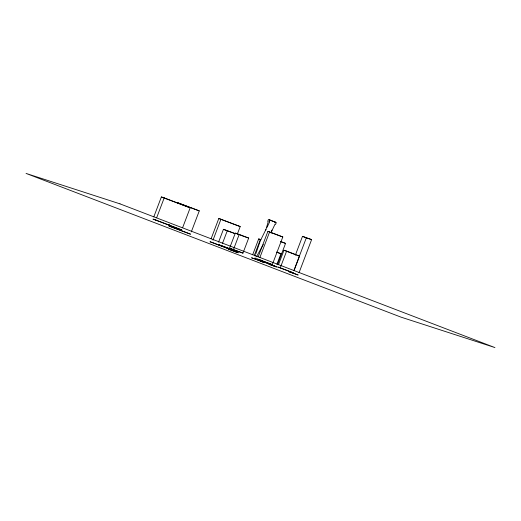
<?xml version="1.0" encoding="UTF-8"?>
<svg xmlns="http://www.w3.org/2000/svg" width="521" height="521" viewBox="0 0 521 521"><rect width="100%" height="100%" fill="white"/><g stroke="black" fill="none" stroke-linecap="round" stroke-linejoin="round"><path stroke-width="0.78" d="M265.664 230.477L268.263 221.581M271.194 233.095L271.923 230.087M255.915 253.616L260.285 240.865L265.931 229.461M255.564 254.691L255.095 256.078M153.799 216.879L161.367 196.958L164.213 197.882L190.172 207.833L182.604 227.749M156.645 217.798L164.213 197.882M169.051 226.055L190.445 234.131L169.051 226.055L169.625 224.558M191.305 231.878L199.276 210.881L177.882 202.806L199.276 210.881M211.116 238.742L218.807 218.494L240.201 226.563L237.348 234.066M212.985 240.188L220.963 219.191M218.573 242.128L223.444 229.305L235.375 233.649M222.48 243.392L227.351 230.575M229.566 248.23L235.297 233.148L239.204 234.411L248.686 238.051L242.955 253.128L229.566 248.23L242.955 253.128M233.473 249.494L239.204 234.411M236.078 252.04L238.371 252.783L228.205 249.025L236.078 252.04L236.619 250.621M252.672 254.769L258.69 238.937L260.383 239.484L254.372 255.316M258.24 256.775L267.898 231.357L282.805 236.97L272.294 264.635L257.387 259.022L272.294 264.635M259.953 257.335L269.611 231.91M276.911 264.303L280.923 253.727L276.573 252.06M277.7 264.069L285.554 243.398L280.572 241.49M278.481 264.694L283.965 250.262L286.609 251.122L299.555 256.078L294.072 270.51M280.265 267.827L293.206 272.789L277.615 266.967L280.265 267.827L286.609 251.122M295.348 255.179L302.506 236.345L311.617 239.608L299.028 272.757M294.105 270.002L306.407 237.615M275.068 224.108L271.031 232.607M269.578 222.005L266.993 227.436M256.56 256.56L262.799 245.404M262.981 245.13L263.352 244.577M308.36 238.553L311.617 239.608M282.805 236.97L267.898 231.357M190.172 207.833L161.367 196.958M240.201 226.563L218.807 218.494M285.554 243.398L280.734 241.666M232.933 232.946L234.886 233.577M245.437 236.996L248.686 238.051M296.905 255.225L299.555 256.078M280.923 253.727L276.729 252.236M253.226 258.338L251.526 257.784L263.756 262.376L262.063 261.822M302.506 236.345L307.709 238.344M258.69 238.937L260.943 239.803M283.965 250.262L296.182 254.945M235.297 233.148L244.785 236.781M223.444 229.305L232.203 232.666M260.52 260.839A44.884 23.471 -69.6 0 1 260.878 259.907M259.692 259.588A44.884 38.261 -68.1 0 1 259.36 260.493M267.716 221.412A44.884 24.181 -69.6 0 1 268.4 219.536M274.632 222.278A44.884 37.812 -68.2 0 1 274.743 221.979M255.095 257.797A44.884 23.471 -69.6 0 1 254.749 258.729M269.969 220.07A44.884 37.812 -68 0 1 269.253 221.861M255.909 259.08A44.884 38.261 -68.1 0 1 256.254 258.182M276.312 222.513A44.884 24.181 -69.7 0 1 275.583 224.362M270.301 220.201L268.934 219.751L275.778 222.298L270.301 220.201M119.993 203.861L26.05 173.421L401.007 317.139L494.95 347.579L119.993 203.861M155.805 220.012L152.959 219.094L181.764 229.963L155.805 220.012M212.125 242.441L209.976 241.744L231.37 249.813L212.125 242.441M221.62 245.658L217.713 244.388L231.109 249.292L221.62 245.658M255.583 258.957L254.209 258.514L261.054 261.054L255.583 258.957M262.252 261.281L260.233 260.624L276.045 266.57L262.252 261.281M270.887 264.837L268.914 264.199L276.579 267.019L270.887 264.837M292.958 273.017L289.057 271.754L298.168 275.016L292.958 273.017"/></g></svg>
